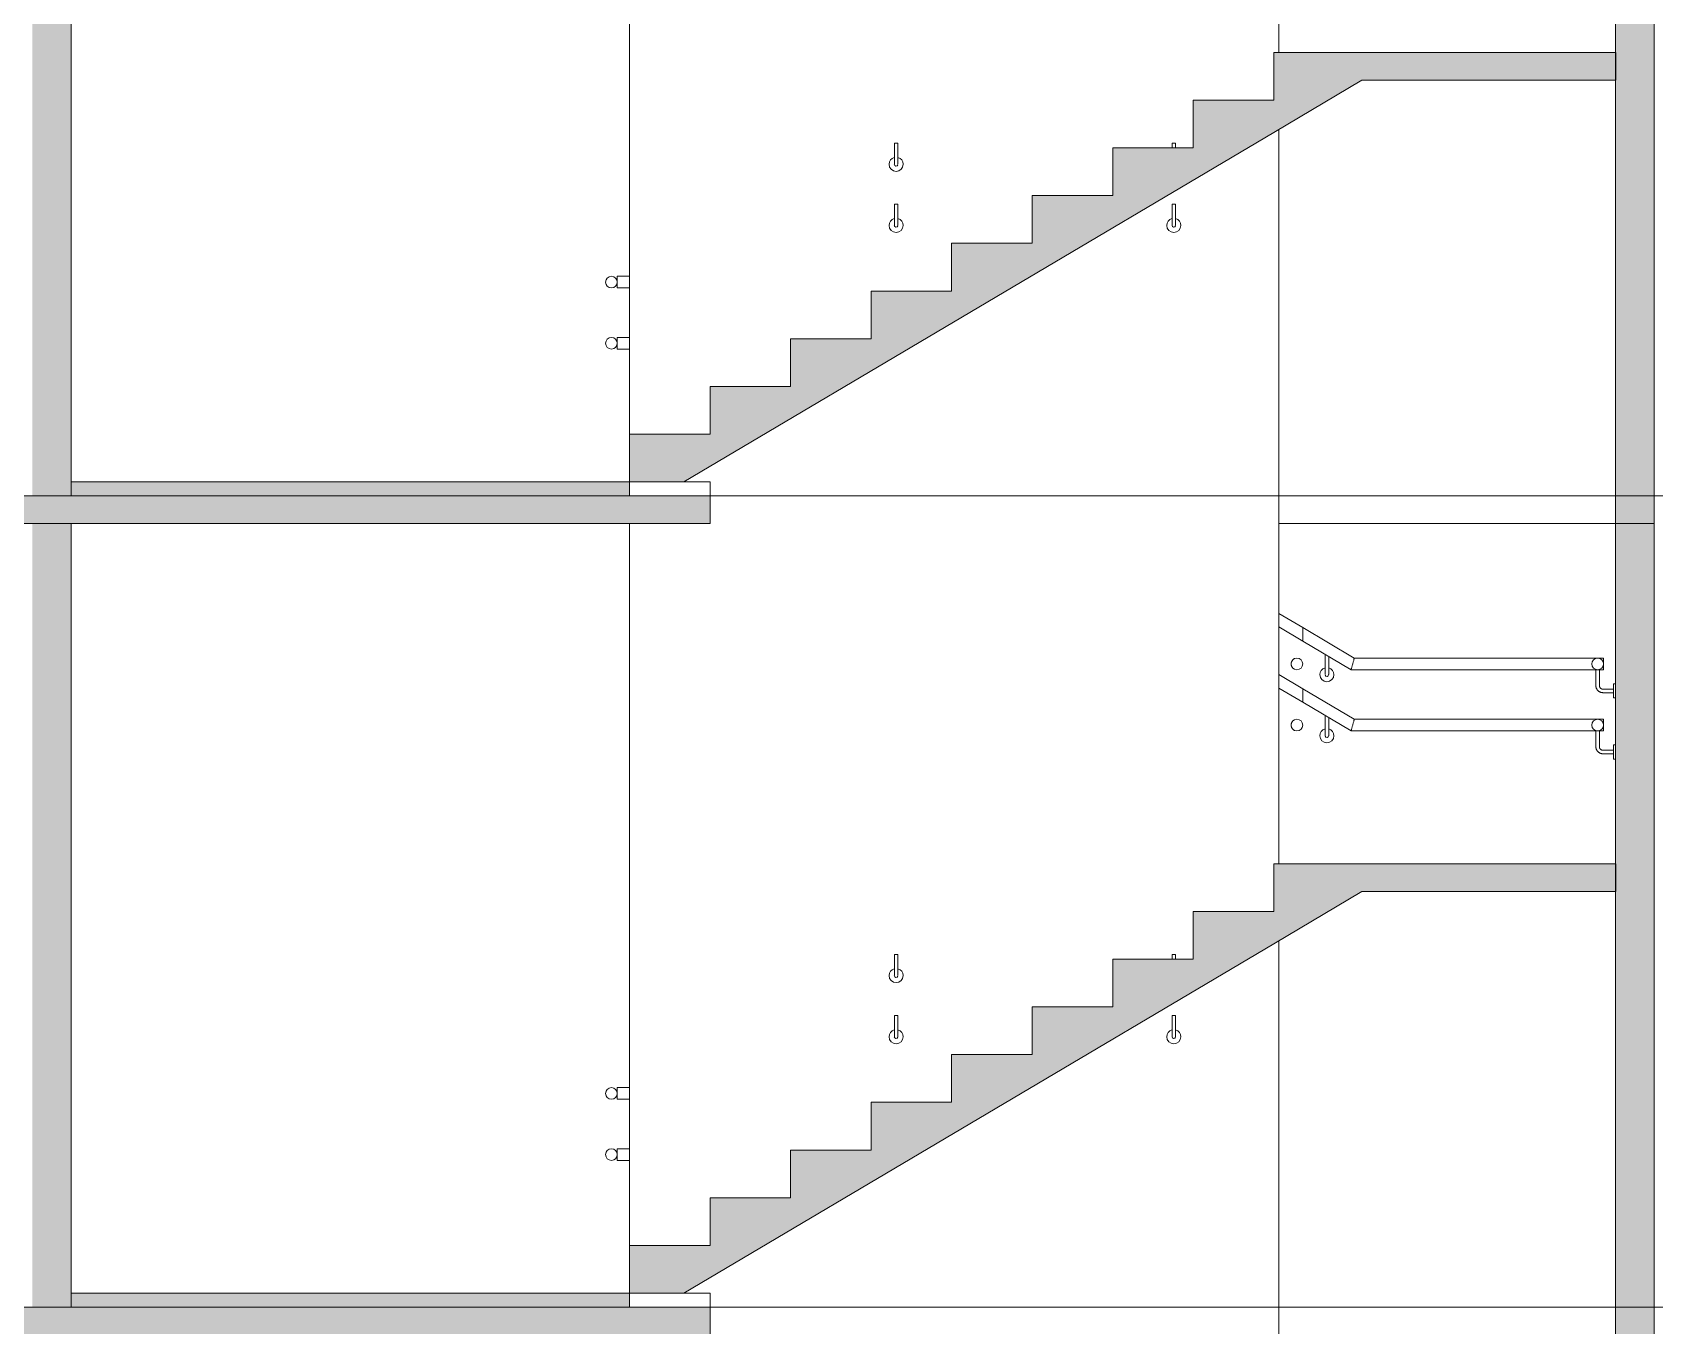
# Model space of a CAD drawing. Header units: metres. Extents: x -96 to 123, y 1 to 648.
# Drawn here: x 70.75 to 76.6, y 605.07 to 609.73 of the extents above; entities that cross this region are included whole.
import ezdxf

# ---------------------------------------------------------------- set-up
doc = ezdxf.new("R2010")
doc.units = ezdxf.units.M
doc.linetypes.add('_Tracejado longo', pattern=[0.014288, 0.009525, -0.004763])
for name, color, linetype, lineweight in [('A-DETL', 7, 'Continuous', 5), ('A-DETL-GENF', 7, 'Continuous', 5), ('A-FLOR-HRAL', 7, 'Continuous', 5), ('A-FLOR-LEVL', 7, 'Continuous', 5), ('A-FLOR-OTLN', 7, 'Continuous', 5), ('A-FLOR-STRS', 7, 'Continuous', 5), ('A-WALL', 7, 'Continuous', 5), ('A-WALL-PATT', 7, 'Continuous', 20)]:
    doc.layers.add(name, color=color, linetype=linetype, lineweight=lineweight)

# ---------------------------------------------------------------- blocks, each defined once
blk = doc.blocks.new('Railing - Apoio com Canopla-V205-Section 3')
at = {"layer": 'A-FLOR-HRAL'}
for p, q in [((-24.8106, 606.3924), (-24.8106, 606.4092)), ((-24.8106, 606.4092), (-24.7979, 606.4092)), ((-24.7979, 606.4092), (-24.7979, 606.3924)), ((-24.8106, 606.1322), (-24.8106, 606.1892)), ((-24.8106, 606.1892), (-24.7979, 606.1892)), ((-24.7979, 606.1892), (-24.7979, 606.1322))]:
    blk.add_line(p, q, dxfattribs=at)
at = {"layer": 'A-FLOR-HRAL', "flags": 128}
for points in [[(-24.8106, 606.1132), (-24.8106, 606.1132), (-24.8106, 606.1133), (-24.8106, 606.1133), (-24.8106, 606.1134), (-24.8106, 606.1136), (-24.8106, 606.1137), (-24.8106, 606.1139), (-24.8106, 606.1142), (-24.8106, 606.1144), (-24.8106, 606.1147), (-24.8106, 606.115), (-24.8106, 606.1154), (-24.8106, 606.1157), (-24.8106, 606.1161), (-24.8106, 606.1165), (-24.8106, 606.117), (-24.8106, 606.1174), (-24.8106, 606.1179), (-24.8106, 606.1184), (-24.8106, 606.119), (-24.8106, 606.1195), (-24.8106, 606.1201), (-24.8106, 606.1207), (-24.8106, 606.1213), (-24.8106, 606.122), (-24.8106, 606.1226), (-24.8106, 606.1233), (-24.8106, 606.124), (-24.8106, 606.1246), (-24.8106, 606.1253), (-24.8106, 606.1261), (-24.8106, 606.1268), (-24.8106, 606.1275), (-24.8106, 606.1283), (-24.8106, 606.129), (-24.8106, 606.1298), (-24.8106, 606.1305), (-24.8106, 606.1313), (-24.8106, 606.132), (-24.8106, 606.1322)], [(-24.7979, 606.1322), (-24.7979, 606.1315), (-24.7979, 606.1307), (-24.7979, 606.13), (-24.7979, 606.1292), (-24.7979, 606.1285), (-24.7979, 606.1277), (-24.7979, 606.127), (-24.7979, 606.1263), (-24.7979, 606.1255), (-24.7979, 606.1248), (-24.7979, 606.1241), (-24.7979, 606.1235), (-24.7979, 606.1228), (-24.7979, 606.1221), (-24.7979, 606.1215), (-24.7979, 606.1209), (-24.7979, 606.1203), (-24.7979, 606.1197), (-24.7979, 606.1191), (-24.7979, 606.1186), (-24.7979, 606.1181), (-24.7979, 606.1176), (-24.7979, 606.1171), (-24.7979, 606.1166), (-24.7979, 606.1162), (-24.7979, 606.1158), (-24.7979, 606.1154), (-24.7979, 606.1151), (-24.7979, 606.1148), (-24.7979, 606.1145), (-24.7979, 606.1142), (-24.7979, 606.114), (-24.7979, 606.1138), (-24.7979, 606.1136), (-24.7979, 606.1135), (-24.7979, 606.1134), (-24.7979, 606.1133), (-24.7979, 606.1132), (-24.7979, 606.1132)]]:
    blk.add_lwpolyline(points, dxfattribs=at)
at = {"layer": 'A-FLOR-HRAL'}
for radius, start, end in [(0.0254, 105, 180), (0.0254, 0, 75), (0.0254, 180, 0), (0.00635, 180, 345)]:
    blk.add_arc((-24.8043, 606.1132), radius, start, end, dxfattribs=at)
blk = doc.blocks.new('Railing - Apoio com Canopla-V206-Section 3')
at = {"layer": 'A-FLOR-HRAL'}
for p, q in [((-25.8106, 606.3523), (-25.8106, 606.4092)), ((-25.8106, 606.4092), (-25.7979, 606.4092)), ((-25.7979, 606.4092), (-25.7979, 606.3523)), ((-25.8106, 606.1322), (-25.8106, 606.1892)), ((-25.8106, 606.1892), (-25.7979, 606.1892)), ((-25.7979, 606.1892), (-25.7979, 606.1322))]:
    blk.add_line(p, q, dxfattribs=at)
at = {"layer": 'A-FLOR-HRAL', "flags": 128}
for points in [[(-25.8106, 606.3332), (-25.8106, 606.3332), (-25.8106, 606.3333), (-25.8106, 606.3333), (-25.8106, 606.3334), (-25.8106, 606.3336), (-25.8106, 606.3337), (-25.8106, 606.3339), (-25.8106, 606.3342), (-25.8106, 606.3344), (-25.8106, 606.3347), (-25.8106, 606.335), (-25.8106, 606.3354), (-25.8106, 606.3357), (-25.8106, 606.3361), (-25.8106, 606.3365), (-25.8106, 606.337), (-25.8106, 606.3374), (-25.8106, 606.3379), (-25.8106, 606.3384), (-25.8106, 606.339), (-25.8106, 606.3395), (-25.8106, 606.3401), (-25.8106, 606.3407), (-25.8106, 606.3413), (-25.8106, 606.342), (-25.8106, 606.3426), (-25.8106, 606.3433), (-25.8106, 606.344), (-25.8106, 606.3446), (-25.8106, 606.3453), (-25.8106, 606.3461), (-25.8106, 606.3468), (-25.8106, 606.3475), (-25.8106, 606.3483), (-25.8106, 606.349), (-25.8106, 606.3498), (-25.8106, 606.3505), (-25.8106, 606.3513), (-25.8106, 606.352), (-25.8106, 606.3523)], [(-25.7979, 606.3523), (-25.7979, 606.3515), (-25.7979, 606.3507), (-25.7979, 606.35), (-25.7979, 606.3492), (-25.7979, 606.3485), (-25.7979, 606.3477), (-25.7979, 606.347), (-25.7979, 606.3463), (-25.7979, 606.3455), (-25.7979, 606.3448), (-25.7979, 606.3441), (-25.7979, 606.3435), (-25.7979, 606.3428), (-25.7979, 606.3421), (-25.7979, 606.3415), (-25.7979, 606.3409), (-25.7979, 606.3403), (-25.7979, 606.3397), (-25.7979, 606.3391), (-25.7979, 606.3386), (-25.7979, 606.3381), (-25.7979, 606.3376), (-25.7979, 606.3371), (-25.7979, 606.3366), (-25.7979, 606.3362), (-25.7979, 606.3358), (-25.7979, 606.3354), (-25.7979, 606.3351), (-25.7979, 606.3348), (-25.7979, 606.3345), (-25.7979, 606.3342), (-25.7979, 606.334), (-25.7979, 606.3338), (-25.7979, 606.3336), (-25.7979, 606.3335), (-25.7979, 606.3334), (-25.7979, 606.3333), (-25.7979, 606.3332), (-25.7979, 606.3332)], [(-25.8106, 606.1132), (-25.8106, 606.1132), (-25.8106, 606.1133), (-25.8106, 606.1133), (-25.8106, 606.1134), (-25.8106, 606.1136), (-25.8106, 606.1137), (-25.8106, 606.1139), (-25.8106, 606.1142), (-25.8106, 606.1144), (-25.8106, 606.1147), (-25.8106, 606.115), (-25.8106, 606.1154), (-25.8106, 606.1157), (-25.8106, 606.1161), (-25.8106, 606.1165), (-25.8106, 606.117), (-25.8106, 606.1174), (-25.8106, 606.1179), (-25.8106, 606.1184), (-25.8106, 606.119), (-25.8106, 606.1195), (-25.8106, 606.1201), (-25.8106, 606.1207), (-25.8106, 606.1213), (-25.8106, 606.122), (-25.8106, 606.1226), (-25.8106, 606.1233), (-25.8106, 606.124), (-25.8106, 606.1246), (-25.8106, 606.1253), (-25.8106, 606.1261), (-25.8106, 606.1268), (-25.8106, 606.1275), (-25.8106, 606.1283), (-25.8106, 606.129), (-25.8106, 606.1298), (-25.8106, 606.1305), (-25.8106, 606.1313), (-25.8106, 606.132), (-25.8106, 606.1322)], [(-25.7979, 606.1322), (-25.7979, 606.1315), (-25.7979, 606.1307), (-25.7979, 606.13), (-25.7979, 606.1292), (-25.7979, 606.1285), (-25.7979, 606.1277), (-25.7979, 606.127), (-25.7979, 606.1263), (-25.7979, 606.1255), (-25.7979, 606.1248), (-25.7979, 606.1241), (-25.7979, 606.1235), (-25.7979, 606.1228), (-25.7979, 606.1221), (-25.7979, 606.1215), (-25.7979, 606.1209), (-25.7979, 606.1203), (-25.7979, 606.1197), (-25.7979, 606.1191), (-25.7979, 606.1186), (-25.7979, 606.1181), (-25.7979, 606.1176), (-25.7979, 606.1171), (-25.7979, 606.1166), (-25.7979, 606.1162), (-25.7979, 606.1158), (-25.7979, 606.1154), (-25.7979, 606.1151), (-25.7979, 606.1148), (-25.7979, 606.1145), (-25.7979, 606.1142), (-25.7979, 606.114), (-25.7979, 606.1138), (-25.7979, 606.1136), (-25.7979, 606.1135), (-25.7979, 606.1134), (-25.7979, 606.1133), (-25.7979, 606.1132), (-25.7979, 606.1132)]]:
    blk.add_lwpolyline(points, dxfattribs=at)
at = {"layer": 'A-FLOR-HRAL'}
for centre, radius, start, end in [((-25.8043, 606.3332), 0.0254, 105, 180), ((-25.8043, 606.3332), 0.0254, 180, 0), ((-25.8043, 606.3332), 0.00635, 180, 345), ((-25.8043, 606.3332), 0.0254, 0, 75), ((-25.8043, 606.1132), 0.0254, 105, 180), ((-25.8043, 606.1132), 0.0254, 0, 75), ((-25.8043, 606.1132), 0.0254, 180, 0), ((-25.8043, 606.1132), 0.00635, 180, 345)]:
    blk.add_arc(centre, radius, start, end, dxfattribs=at)
blk = doc.blocks.new('Railing - Railing-2593814-Section 3')
at = {"layer": 'A-FLOR-HRAL'}
for p, q in [((-26.7643, 605.93), (-26.8083, 605.93)), ((-26.8083, 605.93), (-26.8083, 605.909)), ((-26.8083, 605.909), (-26.8083, 605.888)), ((-26.8083, 605.888), (-26.7643, 605.888)), ((-26.7643, 605.71), (-26.8083, 605.71)), ((-26.8083, 605.71), (-26.8083, 605.689)), ((-26.8083, 605.689), (-26.8083, 605.668)), ((-26.8083, 605.668), (-26.7643, 605.668)), ((-24.3401, 604.6659), (-24.426, 604.7168)), ((-24.426, 604.668), (-24.3401, 604.6171)), ((-24.361, 604.5559), (-24.3611, 604.5559)), ((-24.3611, 604.5139), (-24.361, 604.5139)), ((-24.3401, 604.4459), (-24.426, 604.4968)), ((-24.426, 604.448), (-24.3401, 604.3971)), ((-24.361, 604.3359), (-24.3611, 604.3359)), ((-24.3611, 604.2939), (-24.361, 604.2939))]:
    blk.add_line(p, q, dxfattribs=at)
at = {"layer": 'A-FLOR-HRAL', "flags": 128}
for points in [[(-24.3401, 604.6659), (-24.3401, 604.6651), (-24.3401, 604.6626), (-24.3401, 604.6588), (-24.3401, 604.6537), (-24.3401, 604.6478), (-24.3401, 604.6415)], [(-24.3401, 604.6415), (-24.3401, 604.6352), (-24.3401, 604.6293), (-24.3401, 604.6242), (-24.3401, 604.6204), (-24.3401, 604.6179), (-24.3401, 604.6171)], [(-24.3401, 604.4459), (-24.3401, 604.4451), (-24.3401, 604.4426), (-24.3401, 604.4388), (-24.3401, 604.4337), (-24.3401, 604.4278), (-24.3401, 604.4215)], [(-24.3401, 604.4215), (-24.3401, 604.4152), (-24.3401, 604.4093), (-24.3401, 604.4042), (-24.3401, 604.4004), (-24.3401, 604.3979), (-24.3401, 604.3971)]]:
    blk.add_lwpolyline(points, dxfattribs=at)
at = {"layer": 'A-FLOR-HRAL'}
for centre, start, end in [((-26.8293, 605.909), 0, 180), ((-26.8293, 605.909), 180, 0), ((-26.8293, 605.689), 0, 180), ((-26.8293, 605.689), 180, 0), ((-24.361, 604.5349), 0, 180), ((-24.3611, 604.5349), 120, 180), ((-24.3611, 604.5349), 180, 240), ((-24.361, 604.5349), 180, 360), ((-24.3611, 604.3149), 120, 180), ((-24.361, 604.3149), 0, 180), ((-24.3611, 604.3149), 180, 240), ((-24.361, 604.3149), 180, 360)]:
    blk.add_arc(centre, 0.021, start, end, dxfattribs=at)
for name in ['Railing - Apoio com Canopla-V206-Section 3', 'Railing - Apoio com Canopla-V205-Section 3']:
    blk.add_blockref(name, (0, 0))
blk = doc.blocks.new('Railing - Apoio com Canopla-V228-Section 3')
at = {"layer": 'A-FLOR-HRAL'}
for p, q in [((-24.8106, 609.3124), (-24.8106, 609.3292)), ((-24.8106, 609.3292), (-24.7979, 609.3292)), ((-24.7979, 609.3292), (-24.7979, 609.3124)), ((-24.8106, 609.0523), (-24.8106, 609.1092)), ((-24.8106, 609.1092), (-24.7979, 609.1092)), ((-24.7979, 609.1092), (-24.7979, 609.0523))]:
    blk.add_line(p, q, dxfattribs=at)
at = {"layer": 'A-FLOR-HRAL', "flags": 128}
for points in [[(-24.8106, 609.0332), (-24.8106, 609.0332), (-24.8106, 609.0333), (-24.8106, 609.0333), (-24.8106, 609.0334), (-24.8106, 609.0336), (-24.8106, 609.0337), (-24.8106, 609.0339), (-24.8106, 609.0342), (-24.8106, 609.0344), (-24.8106, 609.0347), (-24.8106, 609.035), (-24.8106, 609.0354), (-24.8106, 609.0357), (-24.8106, 609.0361), (-24.8106, 609.0365), (-24.8106, 609.037), (-24.8106, 609.0374), (-24.8106, 609.0379), (-24.8106, 609.0384), (-24.8106, 609.039), (-24.8106, 609.0395), (-24.8106, 609.0401), (-24.8106, 609.0407), (-24.8106, 609.0413), (-24.8106, 609.042), (-24.8106, 609.0426), (-24.8106, 609.0433), (-24.8106, 609.044), (-24.8106, 609.0446), (-24.8106, 609.0453), (-24.8106, 609.0461), (-24.8106, 609.0468), (-24.8106, 609.0475), (-24.8106, 609.0483), (-24.8106, 609.049), (-24.8106, 609.0498), (-24.8106, 609.0505), (-24.8106, 609.0513), (-24.8106, 609.052), (-24.8106, 609.0523)], [(-24.7979, 609.0523), (-24.7979, 609.0515), (-24.7979, 609.0507), (-24.7979, 609.05), (-24.7979, 609.0492), (-24.7979, 609.0485), (-24.7979, 609.0477), (-24.7979, 609.047), (-24.7979, 609.0463), (-24.7979, 609.0455), (-24.7979, 609.0448), (-24.7979, 609.0441), (-24.7979, 609.0435), (-24.7979, 609.0428), (-24.7979, 609.0421), (-24.7979, 609.0415), (-24.7979, 609.0409), (-24.7979, 609.0403), (-24.7979, 609.0397), (-24.7979, 609.0391), (-24.7979, 609.0386), (-24.7979, 609.0381), (-24.7979, 609.0376), (-24.7979, 609.0371), (-24.7979, 609.0366), (-24.7979, 609.0362), (-24.7979, 609.0358), (-24.7979, 609.0354), (-24.7979, 609.0351), (-24.7979, 609.0348), (-24.7979, 609.0345), (-24.7979, 609.0342), (-24.7979, 609.034), (-24.7979, 609.0338), (-24.7979, 609.0336), (-24.7979, 609.0335), (-24.7979, 609.0334), (-24.7979, 609.0333), (-24.7979, 609.0332), (-24.7979, 609.0332)]]:
    blk.add_lwpolyline(points, dxfattribs=at)
at = {"layer": 'A-FLOR-HRAL'}
for radius, start, end in [(0.0254, 105, 180), (0.0254, 0, 75), (0.0254, 180, 0), (0.00635, 180, 345)]:
    blk.add_arc((-24.8043, 609.0332), radius, start, end, dxfattribs=at)
blk = doc.blocks.new('Railing - Apoio com Canopla-2901450-Section 3')
at = {"layer": 'A-FLOR-HRAL'}
for p, q in [((-25.8106, 612.1923), (-25.8106, 612.2492)), ((-25.8106, 612.2492), (-25.7979, 612.2492)), ((-25.7979, 612.2492), (-25.7979, 612.1923)), ((-25.8106, 611.9723), (-25.8106, 612.0292)), ((-25.8106, 612.0292), (-25.7979, 612.0292)), ((-25.7979, 612.0292), (-25.7979, 611.9723))]:
    blk.add_line(p, q, dxfattribs=at)
at = {"layer": 'A-FLOR-HRAL', "flags": 128}
for points in [[(-25.8106, 612.1732), (-25.8106, 612.1732), (-25.8106, 612.1733), (-25.8106, 612.1733), (-25.8106, 612.1734), (-25.8106, 612.1736), (-25.8106, 612.1737), (-25.8106, 612.1739), (-25.8106, 612.1742), (-25.8106, 612.1744), (-25.8106, 612.1747), (-25.8106, 612.175), (-25.8106, 612.1754), (-25.8106, 612.1757), (-25.8106, 612.1761), (-25.8106, 612.1765), (-25.8106, 612.177), (-25.8106, 612.1774), (-25.8106, 612.1779), (-25.8106, 612.1784), (-25.8106, 612.179), (-25.8106, 612.1795), (-25.8106, 612.1801), (-25.8106, 612.1807), (-25.8106, 612.1813), (-25.8106, 612.182), (-25.8106, 612.1826), (-25.8106, 612.1833), (-25.8106, 612.184), (-25.8106, 612.1846), (-25.8106, 612.1853), (-25.8106, 612.1861), (-25.8106, 612.1868), (-25.8106, 612.1875), (-25.8106, 612.1883), (-25.8106, 612.189), (-25.8106, 612.1898), (-25.8106, 612.1905), (-25.8106, 612.1913), (-25.8106, 612.192), (-25.8106, 612.1923)], [(-25.7979, 612.1923), (-25.7979, 612.1915), (-25.7979, 612.1907), (-25.7979, 612.19), (-25.7979, 612.1892), (-25.7979, 612.1885), (-25.7979, 612.1877), (-25.7979, 612.187), (-25.7979, 612.1863), (-25.7979, 612.1855), (-25.7979, 612.1848), (-25.7979, 612.1841), (-25.7979, 612.1835), (-25.7979, 612.1828), (-25.7979, 612.1821), (-25.7979, 612.1815), (-25.7979, 612.1809), (-25.7979, 612.1803), (-25.7979, 612.1797), (-25.7979, 612.1791), (-25.7979, 612.1786), (-25.7979, 612.1781), (-25.7979, 612.1776), (-25.7979, 612.1771), (-25.7979, 612.1766), (-25.7979, 612.1762), (-25.7979, 612.1758), (-25.7979, 612.1754), (-25.7979, 612.1751), (-25.7979, 612.1748), (-25.7979, 612.1745), (-25.7979, 612.1742), (-25.7979, 612.174), (-25.7979, 612.1738), (-25.7979, 612.1736), (-25.7979, 612.1735), (-25.7979, 612.1734), (-25.7979, 612.1733), (-25.7979, 612.1732), (-25.7979, 612.1732)], [(-25.8106, 611.9532), (-25.8106, 611.9532), (-25.8106, 611.9533), (-25.8106, 611.9533), (-25.8106, 611.9534), (-25.8106, 611.9536), (-25.8106, 611.9537), (-25.8106, 611.9539), (-25.8106, 611.9542), (-25.8106, 611.9544), (-25.8106, 611.9547), (-25.8106, 611.955), (-25.8106, 611.9554), (-25.8106, 611.9557), (-25.8106, 611.9561), (-25.8106, 611.9565), (-25.8106, 611.957), (-25.8106, 611.9574), (-25.8106, 611.9579), (-25.8106, 611.9584), (-25.8106, 611.959), (-25.8106, 611.9595), (-25.8106, 611.9601), (-25.8106, 611.9607), (-25.8106, 611.9613), (-25.8106, 611.962), (-25.8106, 611.9626), (-25.8106, 611.9633), (-25.8106, 611.964), (-25.8106, 611.9646), (-25.8106, 611.9653), (-25.8106, 611.9661), (-25.8106, 611.9668), (-25.8106, 611.9675), (-25.8106, 611.9683), (-25.8106, 611.969), (-25.8106, 611.9698), (-25.8106, 611.9705), (-25.8106, 611.9713), (-25.8106, 611.972), (-25.8106, 611.9723)], [(-25.7979, 611.9723), (-25.7979, 611.9715), (-25.7979, 611.9707), (-25.7979, 611.97), (-25.7979, 611.9692), (-25.7979, 611.9685), (-25.7979, 611.9677), (-25.7979, 611.967), (-25.7979, 611.9663), (-25.7979, 611.9655), (-25.7979, 611.9648), (-25.7979, 611.9641), (-25.7979, 611.9635), (-25.7979, 611.9628), (-25.7979, 611.9621), (-25.7979, 611.9615), (-25.7979, 611.9609), (-25.7979, 611.9603), (-25.7979, 611.9597), (-25.7979, 611.9591), (-25.7979, 611.9586), (-25.7979, 611.9581), (-25.7979, 611.9576), (-25.7979, 611.9571), (-25.7979, 611.9566), (-25.7979, 611.9562), (-25.7979, 611.9558), (-25.7979, 611.9554), (-25.7979, 611.9551), (-25.7979, 611.9548), (-25.7979, 611.9545), (-25.7979, 611.9542), (-25.7979, 611.954), (-25.7979, 611.9538), (-25.7979, 611.9536), (-25.7979, 611.9535), (-25.7979, 611.9534), (-25.7979, 611.9533), (-25.7979, 611.9532), (-25.7979, 611.9532)]]:
    blk.add_lwpolyline(points, dxfattribs=at)
at = {"layer": 'A-FLOR-HRAL'}
for centre, radius, start, end in [((-25.8043, 612.1732), 0.0254, 105, 180), ((-25.8043, 612.1732), 0.0254, 180, 0), ((-25.8043, 612.1732), 0.00635, 180, 345), ((-25.8043, 612.1732), 0.0254, 0, 75), ((-25.8043, 611.9532), 0.0254, 105, 180), ((-25.8043, 611.9532), 0.0254, 0, 75), ((-25.8043, 611.9532), 0.0254, 180, 0), ((-25.8043, 611.9532), 0.00635, 180, 345)]:
    blk.add_arc(centre, radius, start, end, dxfattribs=at)
blk = doc.blocks.new('Railing - Railing-2611452-Section 3')
at = {"layer": 'A-FLOR-HRAL'}
for p, q in [((-26.7643, 608.85), (-26.8083, 608.85)), ((-26.8083, 608.85), (-26.8083, 608.829)), ((-26.8083, 608.829), (-26.8083, 608.808)), ((-26.8083, 608.808), (-26.7643, 608.808)), ((-26.7643, 608.63), (-26.8083, 608.63)), ((-26.8083, 608.63), (-26.8083, 608.609)), ((-26.8083, 608.609), (-26.8083, 608.588)), ((-26.8083, 608.588), (-26.7643, 608.588)), ((-24.3401, 607.5859), (-24.426, 607.6368)), ((-24.426, 607.588), (-24.3401, 607.5371)), ((-24.361, 607.4759), (-24.3611, 607.4759)), ((-24.3611, 607.4339), (-24.361, 607.4339)), ((-24.3401, 607.3659), (-24.426, 607.4168)), ((-24.426, 607.368), (-24.3401, 607.3171)), ((-24.361, 607.2559), (-24.3611, 607.2559)), ((-24.3611, 607.2139), (-24.361, 607.2139))]:
    blk.add_line(p, q, dxfattribs=at)
at = {"layer": 'A-FLOR-HRAL', "flags": 128}
for points in [[(-24.3401, 607.5859), (-24.3401, 607.5851), (-24.3401, 607.5826), (-24.3401, 607.5788), (-24.3401, 607.5737), (-24.3401, 607.5678), (-24.3401, 607.5615)], [(-24.3401, 607.5615), (-24.3401, 607.5552), (-24.3401, 607.5493), (-24.3401, 607.5442), (-24.3401, 607.5404), (-24.3401, 607.5379), (-24.3401, 607.5371)], [(-24.3401, 607.3659), (-24.3401, 607.3651), (-24.3401, 607.3626), (-24.3401, 607.3588), (-24.3401, 607.3537), (-24.3401, 607.3478), (-24.3401, 607.3415)], [(-24.3401, 607.3415), (-24.3401, 607.3352), (-24.3401, 607.3293), (-24.3401, 607.3242), (-24.3401, 607.3204), (-24.3401, 607.3179), (-24.3401, 607.3171)]]:
    blk.add_lwpolyline(points, dxfattribs=at)
at = {"layer": 'A-FLOR-HRAL'}
for centre, start, end in [((-26.8293, 608.829), 0, 180), ((-26.8293, 608.829), 180, 0), ((-26.8293, 608.609), 0, 180), ((-26.8293, 608.609), 180, 0), ((-24.3611, 607.4549), 120, 180), ((-24.3611, 607.4549), 180, 240), ((-24.361, 607.4549), 0, 180), ((-24.361, 607.4549), 180, 360), ((-24.3611, 607.2349), 120, 180), ((-24.361, 607.2349), 0, 180), ((-24.3611, 607.2349), 180, 240), ((-24.361, 607.2349), 180, 360)]:
    blk.add_arc(centre, 0.021, start, end, dxfattribs=at)
for name, p in [('Railing - Apoio com Canopla-2901450-Section 3', (0, -2.92)), ('Railing - Apoio com Canopla-V228-Section 3', (0, 0))]:
    blk.add_blockref(name, p)
blk = doc.blocks.new('Railing - Apoio com Canopla-2901466-Section 3')
at = {"layer": 'A-FLOR-HRAL'}
for p, q in [((-23.2844, 604.5139), (-23.2844, 604.4569)), ((-23.278, 604.5139), (-23.2844, 604.5139)), ((-23.2717, 604.5139), (-23.278, 604.5139)), ((-23.2717, 604.4569), (-23.2717, 604.5139)), ((-23.2206, 604.4442), (-23.259, 604.4442)), ((-23.2143, 604.4633), (-23.2206, 604.4633)), ((-23.2206, 604.4633), (-23.2206, 604.4379)), ((-23.259, 604.4315), (-23.2206, 604.4315)), ((-23.2206, 604.4379), (-23.2206, 604.4125)), ((-23.2206, 604.4125), (-23.2143, 604.4125)), ((-23.2844, 604.2939), (-23.2844, 604.2369)), ((-23.278, 604.2939), (-23.2844, 604.2939)), ((-23.2717, 604.2939), (-23.278, 604.2939)), ((-23.2717, 604.2369), (-23.2717, 604.2939)), ((-23.2206, 604.2242), (-23.259, 604.2242)), ((-23.259, 604.2115), (-23.2206, 604.2115)), ((-23.2143, 604.2433), (-23.2206, 604.2433)), ((-23.2206, 604.2433), (-23.2206, 604.2179)), ((-23.2206, 604.2179), (-23.2206, 604.1925)), ((-23.2206, 604.1925), (-23.2143, 604.1925))]:
    blk.add_line(p, q, dxfattribs=at)
at = {"layer": 'A-FLOR-HRAL', "flags": 128}
for points in [[(-23.2844, 604.4569), (-23.2844, 604.4559), (-23.2843, 604.4549), (-23.2842, 604.4539), (-23.2841, 604.4529), (-23.2839, 604.4519), (-23.2837, 604.4509), (-23.2834, 604.4499), (-23.2831, 604.4489), (-23.2828, 604.448), (-23.2824, 604.447), (-23.282, 604.4461), (-23.2815, 604.4452), (-23.281, 604.4443), (-23.2805, 604.4434), (-23.28, 604.4426), (-23.2794, 604.4418), (-23.2787, 604.441), (-23.2781, 604.4402), (-23.2774, 604.4394), (-23.2767, 604.4387), (-23.2759, 604.438), (-23.2752, 604.4374), (-23.2744, 604.4367), (-23.2736, 604.4361), (-23.2727, 604.4356), (-23.2719, 604.435), (-23.271, 604.4345), (-23.2701, 604.4341), (-23.2691, 604.4336), (-23.2682, 604.4333), (-23.2672, 604.4329), (-23.2663, 604.4326), (-23.2653, 604.4323), (-23.2643, 604.4321), (-23.2633, 604.4319), (-23.2623, 604.4317), (-23.2613, 604.4316), (-23.2603, 604.4316), (-23.2593, 604.4315), (-23.259, 604.4315)], [(-23.259, 604.4442), (-23.2595, 604.4442), (-23.26, 604.4443), (-23.2605, 604.4443), (-23.261, 604.4444), (-23.2615, 604.4445), (-23.262, 604.4446), (-23.2625, 604.4447), (-23.263, 604.4449), (-23.2635, 604.445), (-23.2639, 604.4452), (-23.2644, 604.4454), (-23.2649, 604.4457), (-23.2653, 604.4459), (-23.2657, 604.4462), (-23.2662, 604.4465), (-23.2666, 604.4467), (-23.267, 604.4471), (-23.2674, 604.4474), (-23.2677, 604.4477), (-23.2681, 604.4481), (-23.2685, 604.4485), (-23.2688, 604.4488), (-23.2691, 604.4492), (-23.2694, 604.4496), (-23.2697, 604.4501), (-23.2699, 604.4505), (-23.2702, 604.4509), (-23.2704, 604.4514), (-23.2706, 604.4519), (-23.2708, 604.4523), (-23.271, 604.4528), (-23.2712, 604.4533), (-23.2713, 604.4538), (-23.2714, 604.4543), (-23.2715, 604.4548), (-23.2716, 604.4553), (-23.2716, 604.4558), (-23.2717, 604.4563), (-23.2717, 604.4568), (-23.2717, 604.4569)], [(-23.2844, 604.2369), (-23.2844, 604.2359), (-23.2843, 604.2349), (-23.2842, 604.2339), (-23.2841, 604.2329), (-23.2839, 604.2319), (-23.2837, 604.2309), (-23.2834, 604.2299), (-23.2831, 604.2289), (-23.2828, 604.228), (-23.2824, 604.227), (-23.282, 604.2261), (-23.2815, 604.2252), (-23.281, 604.2243), (-23.2805, 604.2234), (-23.28, 604.2226), (-23.2794, 604.2218), (-23.2787, 604.221), (-23.2781, 604.2202), (-23.2774, 604.2194), (-23.2767, 604.2187), (-23.2759, 604.218), (-23.2752, 604.2174), (-23.2744, 604.2167), (-23.2736, 604.2161), (-23.2727, 604.2156), (-23.2719, 604.215), (-23.271, 604.2145), (-23.2701, 604.2141), (-23.2691, 604.2136), (-23.2682, 604.2133), (-23.2672, 604.2129), (-23.2663, 604.2126), (-23.2653, 604.2123), (-23.2643, 604.2121), (-23.2633, 604.2119), (-23.2623, 604.2117), (-23.2613, 604.2116), (-23.2603, 604.2116), (-23.2593, 604.2115), (-23.259, 604.2115)], [(-23.259, 604.2242), (-23.2595, 604.2242), (-23.26, 604.2243), (-23.2605, 604.2243), (-23.261, 604.2244), (-23.2615, 604.2245), (-23.262, 604.2246), (-23.2625, 604.2247), (-23.263, 604.2249), (-23.2635, 604.225), (-23.2639, 604.2252), (-23.2644, 604.2254), (-23.2649, 604.2257), (-23.2653, 604.2259), (-23.2657, 604.2262), (-23.2662, 604.2265), (-23.2666, 604.2267), (-23.267, 604.2271), (-23.2674, 604.2274), (-23.2677, 604.2277), (-23.2681, 604.2281), (-23.2685, 604.2285), (-23.2688, 604.2288), (-23.2691, 604.2292), (-23.2694, 604.2296), (-23.2697, 604.2301), (-23.2699, 604.2305), (-23.2702, 604.2309), (-23.2704, 604.2314), (-23.2706, 604.2319), (-23.2708, 604.2323), (-23.271, 604.2328), (-23.2712, 604.2333), (-23.2713, 604.2338), (-23.2714, 604.2343), (-23.2715, 604.2348), (-23.2716, 604.2353), (-23.2716, 604.2358), (-23.2717, 604.2363), (-23.2717, 604.2368), (-23.2717, 604.2369)]]:
    blk.add_lwpolyline(points, dxfattribs=at)
blk = doc.blocks.new('Railing - Apoio com Canopla-V240-Section 3')
at = {"layer": 'A-FLOR-HRAL', "flags": 128}
for points in [[(-23.2844, 604.4569), (-23.2844, 604.4559), (-23.2843, 604.4549), (-23.2842, 604.4539), (-23.2841, 604.4529), (-23.2839, 604.4519), (-23.2837, 604.4509)], [(-23.282, 604.4461), (-23.2815, 604.4452), (-23.281, 604.4443), (-23.2805, 604.4434), (-23.28, 604.4426), (-23.2794, 604.4418), (-23.2787, 604.441), (-23.2781, 604.4402), (-23.2774, 604.4394), (-23.2767, 604.4387), (-23.2759, 604.438), (-23.2752, 604.4374), (-23.2744, 604.4367), (-23.2736, 604.4361), (-23.2727, 604.4356), (-23.2719, 604.435)], [(-23.2704, 604.4514), (-23.2706, 604.4519), (-23.2708, 604.4523), (-23.271, 604.4528), (-23.2712, 604.4533)], [(-23.267, 604.4471), (-23.2674, 604.4474), (-23.2677, 604.4477), (-23.2681, 604.4481), (-23.2685, 604.4485), (-23.2688, 604.4488), (-23.2691, 604.4492)], [(-23.259, 604.4442), (-23.2595, 604.4442), (-23.26, 604.4443), (-23.2605, 604.4443), (-23.261, 604.4444), (-23.2615, 604.4445)], [(-23.2682, 604.4333), (-23.2672, 604.4329), (-23.2663, 604.4326)], [(-23.2653, 604.4323), (-23.2643, 604.4321), (-23.2633, 604.4319), (-23.2623, 604.4317), (-23.2613, 604.4316), (-23.2603, 604.4316), (-23.2593, 604.4315), (-23.259, 604.4315)], [(-23.2844, 604.2369), (-23.2844, 604.2359), (-23.2843, 604.2349), (-23.2842, 604.2339), (-23.2841, 604.2329), (-23.2839, 604.2319), (-23.2837, 604.2309)], [(-23.282, 604.2261), (-23.2815, 604.2252), (-23.281, 604.2243), (-23.2805, 604.2234), (-23.28, 604.2226), (-23.2794, 604.2218), (-23.2787, 604.221), (-23.2781, 604.2202), (-23.2774, 604.2194), (-23.2767, 604.2187), (-23.2759, 604.218), (-23.2752, 604.2174), (-23.2744, 604.2167), (-23.2736, 604.2161), (-23.2727, 604.2156), (-23.2719, 604.215)], [(-23.2704, 604.2314), (-23.2706, 604.2319), (-23.2708, 604.2323), (-23.271, 604.2328), (-23.2712, 604.2333)], [(-23.267, 604.2271), (-23.2674, 604.2274), (-23.2677, 604.2277), (-23.2681, 604.2281), (-23.2685, 604.2285), (-23.2688, 604.2288), (-23.2691, 604.2292)], [(-23.2682, 604.2133), (-23.2672, 604.2129), (-23.2663, 604.2126)], [(-23.2653, 604.2123), (-23.2643, 604.2121), (-23.2633, 604.2119), (-23.2623, 604.2117), (-23.2613, 604.2116), (-23.2603, 604.2116), (-23.2593, 604.2115), (-23.259, 604.2115)], [(-23.259, 604.2242), (-23.2595, 604.2242), (-23.26, 604.2243), (-23.2605, 604.2243), (-23.261, 604.2244), (-23.2615, 604.2245)]]:
    blk.add_lwpolyline(points, dxfattribs=at)
blk = doc.blocks.new('Railing - Apoio com Canopla-V241-Section 3')
at = {"layer": 'A-FLOR-HRAL'}
for p, q in [((-24.2593, 607.4906), (-24.2593, 607.4354)), ((-24.2466, 607.4354), (-24.2466, 607.483)), ((-24.2593, 607.2706), (-24.2593, 607.2154)), ((-24.2466, 607.2154), (-24.2466, 607.263))]:
    blk.add_line(p, q, dxfattribs=at)
at = {"layer": 'A-FLOR-HRAL', "flags": 128}
for points in [[(-24.2593, 607.4354), (-24.2593, 607.4346), (-24.2593, 607.4338), (-24.2593, 607.4331), (-24.2593, 607.4323), (-24.2593, 607.4316), (-24.2593, 607.4308), (-24.2593, 607.4301), (-24.2593, 607.4294), (-24.2593, 607.4286), (-24.2593, 607.4279), (-24.2593, 607.4272), (-24.2593, 607.4266), (-24.2593, 607.4259), (-24.2593, 607.4252), (-24.2593, 607.4246), (-24.2593, 607.424), (-24.2593, 607.4234), (-24.2593, 607.4228), (-24.2593, 607.4222), (-24.2593, 607.4217), (-24.2593, 607.4212), (-24.2593, 607.4207), (-24.2593, 607.4202), (-24.2593, 607.4198), (-24.2593, 607.4193), (-24.2593, 607.4189), (-24.2593, 607.4186), (-24.2593, 607.4182), (-24.2593, 607.4179), (-24.2593, 607.4176), (-24.2593, 607.4173), (-24.2593, 607.4171), (-24.2593, 607.4169), (-24.2593, 607.4167), (-24.2593, 607.4166), (-24.2593, 607.4165), (-24.2593, 607.4164), (-24.2593, 607.4163), (-24.2593, 607.4163)], [(-24.2466, 607.4163), (-24.2466, 607.4163), (-24.2466, 607.4164), (-24.2466, 607.4164), (-24.2466, 607.4166), (-24.2466, 607.4167), (-24.2466, 607.4169), (-24.2466, 607.4171), (-24.2466, 607.4173), (-24.2466, 607.4175), (-24.2466, 607.4178), (-24.2466, 607.4181), (-24.2466, 607.4185), (-24.2466, 607.4188), (-24.2466, 607.4192), (-24.2466, 607.4196), (-24.2466, 607.4201), (-24.2466, 607.4205), (-24.2466, 607.421), (-24.2466, 607.4216), (-24.2466, 607.4221), (-24.2466, 607.4226), (-24.2466, 607.4232), (-24.2466, 607.4238), (-24.2466, 607.4244), (-24.2466, 607.4251), (-24.2466, 607.4257), (-24.2466, 607.4264), (-24.2466, 607.4271), (-24.2466, 607.4278), (-24.2466, 607.4285), (-24.2466, 607.4292), (-24.2466, 607.4299), (-24.2466, 607.4306), (-24.2466, 607.4314), (-24.2466, 607.4321), (-24.2466, 607.4329), (-24.2466, 607.4336), (-24.2466, 607.4344), (-24.2466, 607.4352), (-24.2466, 607.4354)], [(-24.2593, 607.2154), (-24.2593, 607.2146), (-24.2593, 607.2138), (-24.2593, 607.2131), (-24.2593, 607.2123), (-24.2593, 607.2116), (-24.2593, 607.2108), (-24.2593, 607.2101), (-24.2593, 607.2094), (-24.2593, 607.2086), (-24.2593, 607.2079), (-24.2593, 607.2072), (-24.2593, 607.2066), (-24.2593, 607.2059), (-24.2593, 607.2052), (-24.2593, 607.2046), (-24.2593, 607.204), (-24.2593, 607.2034), (-24.2593, 607.2028), (-24.2593, 607.2022), (-24.2593, 607.2017), (-24.2593, 607.2012), (-24.2593, 607.2007), (-24.2593, 607.2002), (-24.2593, 607.1998), (-24.2593, 607.1993), (-24.2593, 607.1989), (-24.2593, 607.1986), (-24.2593, 607.1982), (-24.2593, 607.1979), (-24.2593, 607.1976), (-24.2593, 607.1973), (-24.2593, 607.1971), (-24.2593, 607.1969), (-24.2593, 607.1967), (-24.2593, 607.1966), (-24.2593, 607.1965), (-24.2593, 607.1964), (-24.2593, 607.1963), (-24.2593, 607.1963)], [(-24.2466, 607.1963), (-24.2466, 607.1963), (-24.2466, 607.1964), (-24.2466, 607.1964), (-24.2466, 607.1966), (-24.2466, 607.1967), (-24.2466, 607.1969), (-24.2466, 607.1971), (-24.2466, 607.1973), (-24.2466, 607.1975), (-24.2466, 607.1978), (-24.2466, 607.1981), (-24.2466, 607.1985), (-24.2466, 607.1988), (-24.2466, 607.1992), (-24.2466, 607.1996), (-24.2466, 607.2001), (-24.2466, 607.2005), (-24.2466, 607.201), (-24.2466, 607.2016), (-24.2466, 607.2021), (-24.2466, 607.2026), (-24.2466, 607.2032), (-24.2466, 607.2038), (-24.2466, 607.2044), (-24.2466, 607.2051), (-24.2466, 607.2057), (-24.2466, 607.2064), (-24.2466, 607.2071), (-24.2466, 607.2078), (-24.2466, 607.2085), (-24.2466, 607.2092), (-24.2466, 607.2099), (-24.2466, 607.2106), (-24.2466, 607.2114), (-24.2466, 607.2121), (-24.2466, 607.2129), (-24.2466, 607.2136), (-24.2466, 607.2144), (-24.2466, 607.2152), (-24.2466, 607.2154)]]:
    blk.add_lwpolyline(points, dxfattribs=at)
at = {"layer": 'A-FLOR-HRAL'}
for centre, radius, start, end in [((-24.253, 607.4163), 0.0254, 105, 180), ((-24.253, 607.4163), 0.0254, 0, 75), ((-24.253, 607.4163), 0.0254, 180, 0), ((-24.253, 607.4163), 0.00635, 195, 0), ((-24.253, 607.1963), 0.0254, 105, 180), ((-24.253, 607.1963), 0.0254, 180, 0), ((-24.253, 607.1963), 0.00635, 195, 0), ((-24.253, 607.1963), 0.0254, 0, 75)]:
    blk.add_arc(centre, radius, start, end, dxfattribs=at)
blk = doc.blocks.new('Railing - Railing-2561893-Section 3')
at = {"layer": 'A-FLOR-HRAL'}
for p, q in [((-24.1543, 607.4759), (-24.3401, 607.5859)), ((-24.3401, 607.5371), (-24.1659, 607.4339)), ((-24.1659, 607.4339), (-23.2842, 607.4339)), ((-23.257, 607.4759), (-24.1543, 607.4759)), ((-23.2719, 607.4339), (-23.257, 607.4339)), ((-23.257, 607.4549), (-23.257, 607.4759)), ((-23.257, 607.4339), (-23.257, 607.4549)), ((-24.1543, 607.2559), (-24.3401, 607.3659)), ((-24.3401, 607.3171), (-24.1659, 607.2139)), ((-23.257, 607.2559), (-24.1543, 607.2559)), ((-23.257, 607.2349), (-23.257, 607.2559)), ((-24.1659, 607.2139), (-23.2842, 607.2139)), ((-23.2719, 607.2139), (-23.257, 607.2139)), ((-23.257, 607.2139), (-23.257, 607.2349))]:
    blk.add_line(p, q, dxfattribs=at)
for centre, start, end in [((-23.278, 607.4549), 0, 180), ((-23.278, 607.4549), 180, 0), ((-23.278, 607.2349), 0, 180), ((-23.278, 607.2349), 180, 0)]:
    blk.add_arc(centre, 0.021, start, end, dxfattribs=at)
for points, knots in [([(-24.1601, 607.4549), (-24.1606, 607.453), (-24.1616, 607.4494), (-24.163, 607.4443), (-24.1642, 607.4399), (-24.1654, 607.4354), (-24.1659, 607.4339), (-24.1659, 607.4339)], [0, 0, 0, 0, 0.0833333, 0.1666667, 0.25, 0.3333333, 0.5, 0.5, 0.5, 0.5]), ([(-24.1543, 607.4759), (-24.1543, 607.4759), (-24.1548, 607.4744), (-24.156, 607.4699), (-24.1572, 607.4655), (-24.1586, 607.4604), (-24.1596, 607.4567), (-24.1601, 607.4549)], [0.5, 0.5, 0.5, 0.5, 0.6666667, 0.75, 0.8333333, 0.9166667, 1, 1, 1, 1]), ([(-24.1543, 607.2559), (-24.1543, 607.2559), (-24.1548, 607.2544), (-24.156, 607.2499), (-24.1572, 607.2455), (-24.1586, 607.2404), (-24.1596, 607.2367), (-24.1601, 607.2349)], [0.5, 0.5, 0.5, 0.5, 0.6666667, 0.75, 0.8333333, 0.9166667, 1, 1, 1, 1]), ([(-24.1601, 607.2349), (-24.1606, 607.233), (-24.1616, 607.2294), (-24.163, 607.2243), (-24.1642, 607.2199), (-24.1654, 607.2154), (-24.1659, 607.2139), (-24.1659, 607.2139)], [0, 0, 0, 0, 0.0833333, 0.1666667, 0.25, 0.3333333, 0.5, 0.5, 0.5, 0.5])]:
    blk.add_open_spline(points, degree=3, knots=knots, dxfattribs=at)
for name, p in [('Railing - Apoio com Canopla-V241-Section 3', (0, 0)), ('Railing - Apoio com Canopla-2901466-Section 3', (0, 2.92)), ('Railing - Apoio com Canopla-V240-Section 3', (0, 2.92))]:
    blk.add_blockref(name, p)
blk = doc.blocks.new('LUC-ARQ-001-MOD-TOR_rvt-5-Section 3')
at = {"layer": 'A-FLOR-OTLN', "true_color": 0x808080}
for points in [[(-26.9835, 608.06), (-26.7643, 608.06), (-26.7643, 608.11), (-28.7743, 608.11), (-28.7743, 608.06), (-27.203, 608.06)], [(-28.0808, 605.14), (-26.7643, 605.14), (-26.7643, 605.19), (-28.7743, 605.19), (-28.7743, 605.14), (-28.3003, 605.14)]]:
    blk.add_hatch(color=8, dxfattribs=at).paths.add_polyline_path(points)
at = {"layer": 'A-FLOR-STRS', "true_color": 0xc0c0c0}
for points in [[(-24.4443, 609.3679), (-24.1269, 609.5559), (-23.2143, 609.5559), (-23.2143, 609.6559), (-24.4443, 609.6559), (-24.4443, 609.4841)], [(-26.764, 608.11), (-26.5681, 608.11), (-24.4443, 609.3679), (-24.4443, 609.4841), (-24.7343, 609.4841), (-24.7343, 609.3124), (-25.0243, 609.3124), (-25.0243, 609.1406), (-25.3143, 609.1406), (-25.3143, 608.9688), (-25.6043, 608.9688), (-25.6043, 608.7971), (-25.8943, 608.7971), (-25.8943, 608.6253), (-26.1843, 608.6253), (-26.1843, 608.4535), (-26.4743, 608.4535), (-26.4743, 608.2818), (-26.7643, 608.2818), (-26.7643, 608.11)], [(-24.4443, 606.4479), (-24.1269, 606.6359), (-23.2143, 606.6359), (-23.2143, 606.7359), (-24.4443, 606.7359), (-24.4443, 606.5641)], [(-26.5681, 605.19), (-24.4443, 606.4479), (-24.4443, 606.5641), (-24.7343, 606.5641), (-24.7343, 606.3924), (-25.0243, 606.3924), (-25.0243, 606.2206), (-25.3143, 606.2206), (-25.3143, 606.0488), (-25.6043, 606.0488), (-25.6043, 605.8771), (-25.8943, 605.8771), (-25.8943, 605.7053), (-26.1843, 605.7053), (-26.1843, 605.5335), (-26.4743, 605.5335), (-26.4743, 605.3618), (-26.7643, 605.3618), (-26.764, 605.19)]]:
    blk.add_hatch(color=9, dxfattribs=at).paths.add_polyline_path(points)
at = {"layer": 'A-WALL-PATT', "lineweight": 5, "true_color": 0xffbb77}
for points in [[(-23.0743, 608.06), (-23.0743, 610.98), (-23.2143, 610.98), (-23.2143, 608.06)], [(-28.7743, 608.06), (-28.7743, 610.88), (-28.9143, 610.88), (-28.9143, 608.06)], [(-23.0743, 605.14), (-23.0743, 608.06), (-23.2143, 608.06), (-23.2143, 605.14), (-23.1443, 605.14)], [(-28.8443, 605.14), (-28.7743, 605.14), (-28.7743, 607.96), (-28.9143, 607.96), (-28.9143, 605.14)], [(-23.1432, 602.22), (-23.0743, 602.22), (-23.0743, 605.14), (-23.2143, 605.14), (-23.2132, 602.22), (-23.1443, 602.22)]]:
    blk.add_hatch(color=31, dxfattribs=at).paths.add_polyline_path(points)
at = {"layer": 'A-FLOR-OTLN', "lineweight": 20}
for p, q in [((-26.7643, 608.11), (-28.7743, 608.11)), ((-28.7743, 608.11), (-28.7743, 608.06)), ((-26.7643, 608.06), (-26.7643, 608.11)), ((-23.0743, 608.06), (-23.2143, 608.06)), ((-23.2143, 608.06), (-23.2143, 607.96)), ((-23.0743, 607.96), (-23.0743, 608.06)), ((-23.2143, 607.96), (-23.0743, 607.96)), ((-26.7643, 605.19), (-28.7743, 605.19)), ((-28.7743, 605.19), (-28.7743, 605.14)), ((-26.7643, 605.14), (-26.7643, 605.19)), ((-23.0743, 605.14), (-23.2143, 605.14)), ((-23.2143, 605.14), (-23.2143, 605.04)), ((-23.0743, 605.04), (-23.0743, 605.14))]:
    blk.add_line(p, q, dxfattribs=at)
at = {"layer": 'A-FLOR-OTLN'}
for p, q in [((-26.5681, 608.11), (-26.4743, 608.11)), ((-26.4743, 608.11), (-26.4743, 608.06)), ((-24.426, 608.06), (-23.2143, 608.06)), ((-23.2143, 607.96), (-24.426, 607.96)), ((-26.5681, 605.19), (-26.4743, 605.19)), ((-26.4743, 605.19), (-26.4743, 605.14)), ((-26.4743, 605.14), (-26.4743, 605.04)), ((-24.426, 605.14), (-23.2143, 605.14))]:
    blk.add_line(p, q, dxfattribs=at)
at = {"layer": 'A-FLOR-STRS', "lineweight": 9}
for p, q in [((-23.2126, 609.6559), (-24.4443, 609.6559)), ((-24.4443, 609.6559), (-24.4443, 609.4841)), ((-23.2126, 609.5559), (-23.2126, 609.6559)), ((-24.4443, 609.3679), (-24.1269, 609.5559)), ((-24.1269, 609.5559), (-23.2126, 609.5559)), ((-24.4443, 609.4841), (-24.7343, 609.4841)), ((-24.7343, 609.4841), (-24.7343, 609.3124)), ((-26.5681, 608.11), (-24.4443, 609.3679)), ((-24.7343, 609.3124), (-25.0243, 609.3124)), ((-25.0243, 609.3124), (-25.0243, 609.1406)), ((-25.0243, 609.1406), (-25.3143, 609.1406)), ((-25.3143, 609.1406), (-25.3143, 608.9688)), ((-25.3143, 608.9688), (-25.6043, 608.9688)), ((-25.6043, 608.9688), (-25.6043, 608.7971)), ((-25.6043, 608.7971), (-25.8943, 608.7971)), ((-25.8943, 608.7971), (-25.8943, 608.6253)), ((-25.8943, 608.6253), (-26.1843, 608.6253)), ((-26.1843, 608.6253), (-26.1843, 608.4535)), ((-26.1843, 608.4535), (-26.4743, 608.4535)), ((-26.4743, 608.4535), (-26.4743, 608.2818)), ((-26.4743, 608.2818), (-26.7643, 608.2818)), ((-26.7643, 608.2818), (-26.7643, 608.11)), ((-26.7643, 608.11), (-26.5681, 608.11)), ((-23.2126, 606.7359), (-24.4443, 606.7359)), ((-24.4443, 606.7359), (-24.4443, 606.5641)), ((-23.2126, 606.6359), (-23.2126, 606.7359)), ((-24.4443, 606.4479), (-24.1269, 606.6359)), ((-24.1269, 606.6359), (-23.2126, 606.6359)), ((-24.4443, 606.5641), (-24.7343, 606.5641)), ((-24.7343, 606.5641), (-24.7343, 606.3924)), ((-26.5681, 605.19), (-24.4443, 606.4479)), ((-24.7343, 606.3924), (-25.0243, 606.3924)), ((-25.0243, 606.3924), (-25.0243, 606.2206)), ((-25.0243, 606.2206), (-25.3143, 606.2206)), ((-25.3143, 606.2206), (-25.3143, 606.0488)), ((-25.3143, 606.0488), (-25.6043, 606.0488)), ((-25.6043, 606.0488), (-25.6043, 605.8771)), ((-25.6043, 605.8771), (-25.8943, 605.8771)), ((-25.8943, 605.8771), (-25.8943, 605.7053)), ((-25.8943, 605.7053), (-26.1843, 605.7053)), ((-26.1843, 605.7053), (-26.1843, 605.5335)), ((-26.1843, 605.5335), (-26.4743, 605.5335)), ((-26.4743, 605.5335), (-26.4743, 605.3618)), ((-26.4743, 605.3618), (-26.7643, 605.3618)), ((-26.7643, 605.3618), (-26.7643, 605.19)), ((-26.7643, 605.19), (-26.5681, 605.19))]:
    blk.add_line(p, q, dxfattribs=at)
at = {"layer": 'A-WALL'}
for p, q in [((-24.426, 609.6559), (-24.426, 610.98)), ((-26.7643, 610.88), (-26.7643, 608.2818)), ((-24.426, 608.06), (-24.426, 609.3787)), ((-26.4743, 608.06), (-24.426, 608.06)), ((-24.426, 608.06), (-26.4743, 608.06)), ((-24.426, 608.06), (-23.2143, 608.06)), ((-23.2143, 608.06), (-24.426, 608.06)), ((-24.426, 606.7359), (-24.426, 608.06)), ((-23.0743, 608.06), (-21.6343, 608.06)), ((-21.6343, 608.06), (-23.0743, 608.06)), ((-26.7643, 607.96), (-26.7643, 605.3618)), ((-24.426, 605.14), (-24.426, 606.4587)), ((-24.426, 605.14), (-26.4743, 605.14)), ((-26.4743, 605.14), (-24.426, 605.14)), ((-23.2143, 605.14), (-24.426, 605.14)), ((-24.426, 603.8159), (-24.426, 605.14)), ((-24.426, 605.14), (-23.2143, 605.14)), ((-21.6343, 605.14), (-23.0743, 605.14)), ((-23.0743, 605.14), (-21.6343, 605.14))]:
    blk.add_line(p, q, dxfattribs=at)
at = {"layer": 'A-WALL', "lineweight": 20}
for p, q in [((-23.2143, 610.98), (-23.2143, 608.06)), ((-23.0743, 608.06), (-23.0743, 610.98)), ((-28.7743, 608.06), (-28.7743, 610.88)), ((-23.2143, 608.06), (-23.0743, 608.06)), ((-23.2143, 608.06), (-23.2143, 605.14)), ((-23.0743, 608.06), (-23.2143, 608.06)), ((-23.0743, 605.14), (-23.0743, 608.06)), ((-28.7743, 605.14), (-28.7743, 607.96)), ((-23.2143, 605.14), (-23.2143, 602.22)), ((-23.0743, 605.14), (-23.2143, 605.14)), ((-23.2143, 605.14), (-23.0743, 605.14)), ((-23.0743, 602.22), (-23.0743, 605.14))]:
    blk.add_line(p, q, dxfattribs=at)
at = {"layer": 'A-FLOR-HRAL', "lineweight": 5}
for name in ['Railing - Railing-2611452-Section 3', 'Railing - Railing-2561893-Section 3', 'Railing - Railing-2593814-Section 3']:
    blk.add_blockref(name, (0, 0), dxfattribs=at)

msp = doc.modelspace()

# ---------------------------------------------------------------- hatches: boundary and pattern name
at = {"layer": 'A-DETL-GENF', "true_color": 0x808080}
for points in [[(68.6126, 607.96), (73.1944, 607.96), (73.1944, 608.06), (68.6126, 608.06), (68.6126, 607.9609)], [(70.7475, 605.04), (73.1944, 605.04), (73.1944, 605.14), (68.5306, 605.14), (68.5306, 605.04), (70.7101, 605.04)]]:
    msp.add_hatch(color=8, dxfattribs=at).paths.add_polyline_path(points)

# ---------------------------------------------------------------- linework, layer by layer
at = {"layer": 'A-DETL', "lineweight": 9}
for p, q in [((73.1944, 608.06), (68.6126, 608.06)), ((73.1944, 607.96), (73.1944, 608.06)), ((68.6126, 607.96), (73.1944, 607.96)), ((73.1944, 605.14), (68.5306, 605.14)), ((73.1944, 605.04), (73.1944, 605.14))]:
    msp.add_line(p, q, dxfattribs=at)
at = {"layer": 'A-FLOR-LEVL', "color": 8, "linetype": '_Tracejado longo', "true_color": 0x808080}
for p, q in [((52.9697, 608.06), (103.4161, 608.06)), ((52.9697, 605.14), (103.4161, 605.14))]:
    msp.add_line(p, q, dxfattribs=at)

# ---------------------------------------------------------------- block references
at = {"lineweight": 5}
msp.add_blockref('LUC-ARQ-001-MOD-TOR_rvt-5-Section 3', (99.6687, 0), dxfattribs=at)

doc.saveas('drawing.dxf')
